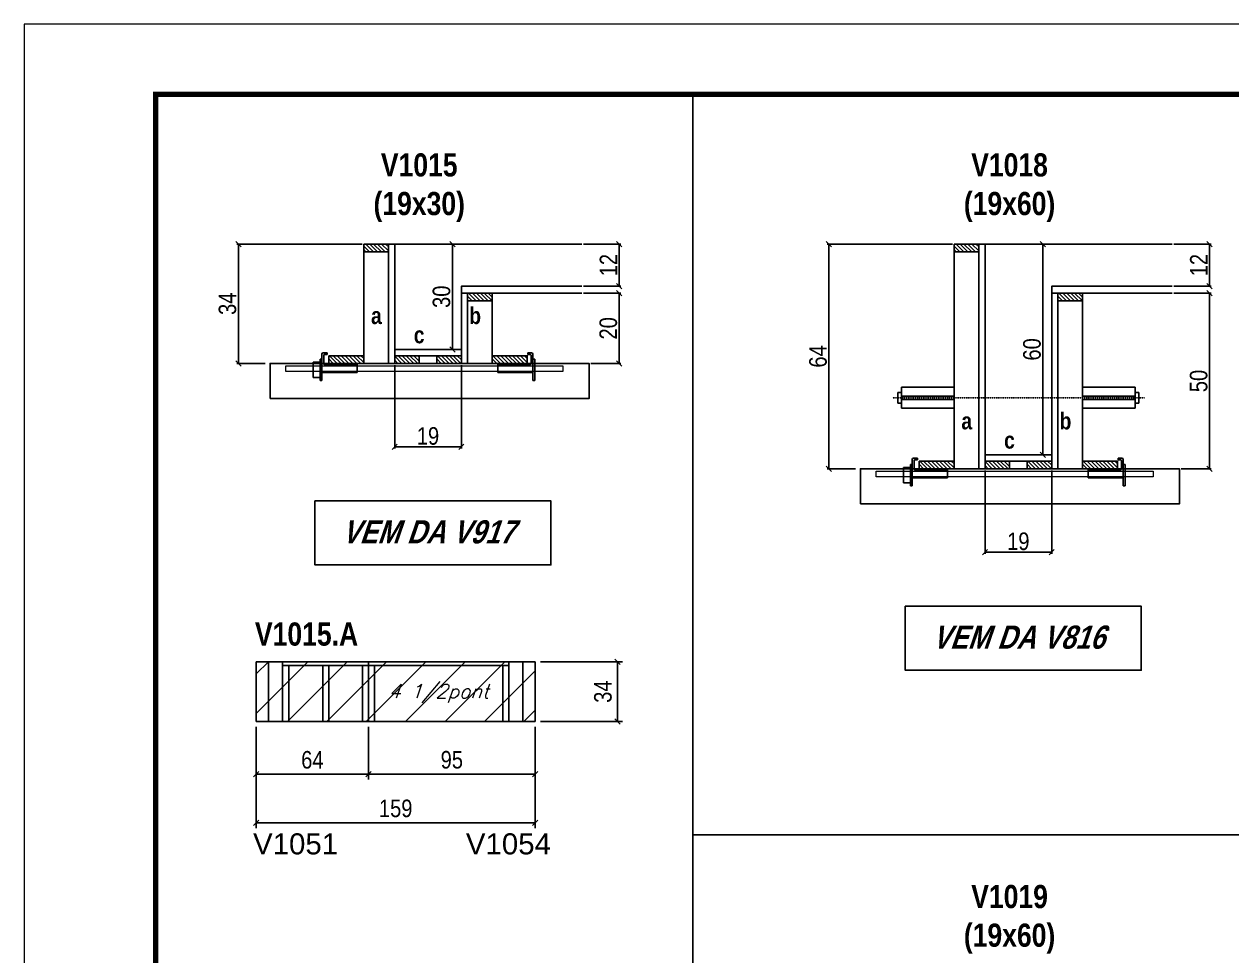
# Model space of a CAD drawing. Extents: x 3309 to 9563, y -2522 to 14608.
# Drawn here: x 4908 to 5596, y 9483 to 10014 of the extents above; entities that cross this region are included whole.
import ezdxf

# ---------------------------------------------------------------- set-up
doc = ezdxf.new("R2010")
doc.units = 0
doc.linetypes.add('DASHED', pattern=[0.75, 0.5, -0.25])
doc.linetypes.add('HIDDEN', pattern=[0.375, 0.25, -0.125])
for name, color, linetype in [('5', 5, 'Continuous'), ('barrote', 251, 'Continuous'), ('COTA', 241, 'Continuous'), ('detalhes', 4, 'Continuous'), ('NOMENCLATURA', 7, 'Continuous'), ('Painéis', 200, 'Continuous'), ('presilha', 1, 'Continuous'), ('SARR_2.2x10', 60, 'Continuous'), ('SARR_2.2x7', 40, 'Continuous'), ('SARR_3.5x7', 81, 'Continuous'), ('TENSOR', 3, 'Continuous'), ('texto', 7, 'Continuous')]:
    doc.layers.add(name, color=color, linetype=linetype)
for name, color, linetype, lineweight in [('CONCRETO', 251, 'Continuous', 25), ('Folhas', 255, 'Continuous', 9), ('Hachura', 251, 'Continuous', 9), ('SARRAFO DE PRESSAO', 251, 'DASHED', 9), ('SCO-___-LAJ', 2, 'Continuous', 0)]:
    doc.layers.add(name, color=color, linetype=linetype, lineweight=lineweight)
doc.styles.add('COTA TECNICA', font='techl___.ttf', dxfattribs={"height": 10})
doc.styles.add('COTA TECNICA 2X', font='techl___.ttf', dxfattribs={"height": 10})
doc.styles.add('Romans', font='romans.shx')
doc.styles.get("Standard").update_dxf_attribs({"font": 'arial.ttf'})
doc.styles.add('TECNICA', font='techb___.ttf', dxfattribs={"height": 10})
doc.dimstyles.new('PAINEL', dxfattribs={"dimtxt": 10, "dimasz": 3, "dimexe": 3, "dimexo": 3, "dimgap": 3, "dimtad": 1, "dimdec": 1, "dimzin": 12, "dimdsep": 46, "dimtxsty": 'COTA TECNICA', "dimblk1": 'OBLIQUE', "dimblk2": 'OBLIQUE', "dimsah": 1, "dimcen": 0.9, "dimclrd": 4, "dimclre": 4, "dimclrt": 240, "dimadec": 1, "dimazin": 3, "dimtfac": 1, "dimtdec": 1, "dimtmove": 0, "dimatfit": 3, "dimfxl": 1, "dimtolj": 1, "dimtzin": 12, "dimarcsym": 0})
doc.dimstyles.new('SECAO', dxfattribs={"dimscale": 0.333333, "dimtxt": 5, "dimasz": 9, "dimexe": 3, "dimexo": 3, "dimgap": 3, "dimtad": 1, "dimdec": 1, "dimlfac": 0.5, "dimzin": 12, "dimdsep": 46, "dimtxsty": 'COTA TECNICA 2X', "dimblk1": 'OBLIQUE', "dimblk2": 'OBLIQUE', "dimsah": 1, "dimcen": 0.9, "dimclrd": 4, "dimclre": 4, "dimclrt": 240, "dimadec": 1, "dimazin": 3, "dimtfac": 1, "dimtdec": 1, "dimtmove": 0, "dimatfit": 3, "dimfxl": 1, "dimtolj": 1, "dimtzin": 12, "dimarcsym": 0})
pattern_1 = [(135, (38354.6072, -113691.8887), (-1.122532015, -1.122532015), [])]
pattern_2 = [(135, (38691.1088, -113751.8887), (-1.122532015, -1.122532015), [])]

# ---------------------------------------------------------------- blocks, each defined once
blk = doc.blocks.new('9999999999')
at = {"layer": 'Folhas'}
blk.add_lwpolyline([(98138.98, 34190.21), (99623.98, 34190.21), (99623.98, 35240.21), (98138.98, 35240.21)], close=True, dxfattribs=at)
at = {"layer": 'Folhas', "color": 30, "const_width": 3}
blk.add_lwpolyline([(98213.98, 34230.21), (99583.98, 34230.21), (99583.98, 35200.21), (98213.98, 35200.21)], close=True, dxfattribs=at)
blk = doc.blocks.new('_Oblique')
at = {"color": 0, "linetype": 'ByBlock', "lineweight": -2}
blk.add_line((-0.5, -0.5), (0.5, 0.5), dxfattribs=at)
blk = doc.blocks.new('*D520')
at = {"layer": 'COTA', "color": 4, "lineweight": -2, "transparency": 16777216}
for p, q in [((5119.07, 9819.28), (5119.07, 9771.81)), ((5157.07, 9819.28), (5157.07, 9771.81)), ((5157.07, 9772.81), (5119.07, 9772.81))]:
    blk.add_line(p, q, dxfattribs=at)
at = {"layer": 'Defpoints', "color": 0, "transparency": 16777216}
for p in [(5119.07, 9820.28), (5157.07, 9820.28), (5119.07, 9772.81)]:
    blk.add_point(p, dxfattribs=at)
at = {"layer": 'COTA', "color": 4, "lineweight": -2, "transparency": 16777216, "xscale": 3, "yscale": 3, "zscale": 3, "rotation": 180}
blk.add_blockref('_Oblique', (5119.07, 9772.81), dxfattribs=at)
at = {"layer": 'COTA', "color": 4, "lineweight": -2, "transparency": 16777216, "xscale": 3, "yscale": 3, "zscale": 3}
blk.add_blockref('_Oblique', (5157.07, 9772.81), dxfattribs=at)
at = {"layer": 'COTA', "color": 240, "transparency": 16777216, "insert": (5138.07, 9778.9), "char_height": 10, "attachment_point": 5, "style": 'COTA TECNICA 2X'}
blk.add_mtext('\\A1;19', dxfattribs=at)
blk = doc.blocks.new('PRESILHA METÁLICA 1')
at = {"layer": 'presilha'}
for p, q in [((12, 21), (8.6, 21)), ((12, 21), (12, 19.5)), ((0, 13), (6, 13)), ((0, 13), (0, 0)), ((6, 15.5), (7.5, 15.5)), ((6, -2.5), (6, 15.5)), ((6, 13), (6, 0)), ((7.5, 10.6), (7.5, 19.9)), ((7.5, 15.5), (7.5, -2.5)), ((9, 11.6), (9, 18.9)), ((12, 19.5), (9.6, 19.5)), ((37.5, 11), (9.6, 11)), ((37.5, 11), (37.5, 4.1)), ((6, 0), (0, 0)), ((37.5, 4.1), (7.5, 4.1)), ((7.5, -2.5), (6, -2.5))]:
    blk.add_line(p, q, dxfattribs=at)
for centre, radius, start, end in [((8.6, 19.9), 1.14, 90, 180), ((9.6, 18.9), 0.57, 90, 180), ((9.6, 11.6), 0.57, 180, 270)]:
    blk.add_arc(centre, radius, start, end, dxfattribs=at)
blk = doc.blocks.new('PRESILHA METÁLICA 2')
at = {"layer": 'presilha'}
for p, q in [((-5.2, 23.5), (-5.2, 22)), ((-5.2, 23.5), (-1.9, 23.5)), ((-5.2, 22), (-2.8, 22)), ((-2.2, 14.1), (-2.2, 21.4)), ((-0.8, 14.6), (-0.8, 22.4)), ((-30.8, 13.5), (-30.8, 6.6)), ((-30.8, 13.5), (-2.8, 13.5)), ((0.8, 18), (-0.8, 18)), ((-0.8, 18), (-0.8, 0)), ((0.8, 0), (0.8, 18)), ((-30.8, 6.6), (-0.8, 6.6)), ((-0.8, 0), (0.8, 0))]:
    blk.add_line(p, q, dxfattribs=at)
for centre, radius, start, end in [((-2.8, 21.4), 0.57, 0, 90), ((-1.9, 22.4), 1.14, 0, 90), ((-2.8, 14.1), 0.57, 270, 0)]:
    blk.add_arc(centre, radius, start, end, dxfattribs=at)
blk = doc.blocks.new('*D521')
at = {"layer": 'COTA', "color": 4, "lineweight": -2, "transparency": 16777216}
for p, q in [((5100.47, 9888.28), (5029.02, 9888.28)), ((5030.02, 9888.28), (5030.02, 9820.28)), ((5045.26, 9820.28), (5029.02, 9820.28))]:
    blk.add_line(p, q, dxfattribs=at)
at = {"layer": 'Defpoints', "color": 0, "transparency": 16777216}
for p in [(5101.47, 9888.28), (5030.02, 9820.28), (5046.26, 9820.28)]:
    blk.add_point(p, dxfattribs=at)
at = {"layer": 'COTA', "color": 4, "lineweight": -2, "transparency": 16777216, "xscale": 3, "yscale": 3, "zscale": 3}
for p, rotation in [((5030.02, 9888.28), 90), ((5030.02, 9820.28), 270)]:
    blk.add_blockref('_Oblique', p, dxfattribs=dict(at, rotation=rotation))
at = {"layer": 'COTA', "color": 240, "transparency": 16777216, "insert": (5023.8, 9854.28), "char_height": 10, "attachment_point": 5, "rotation": 90, "style": 'COTA TECNICA 2X'}
blk.add_mtext('\\A1;34', dxfattribs=at)
blk = doc.blocks.new('*D522')
at = {"layer": 'COTA', "color": 4, "lineweight": -2, "transparency": 16777216}
for p, q in [((5226.77, 9860.28), (5247.99, 9860.28)), ((5246.99, 9860.28), (5246.99, 9820.28)), ((5230.88, 9820.28), (5247.99, 9820.28))]:
    blk.add_line(p, q, dxfattribs=at)
at = {"layer": 'Defpoints', "color": 0, "transparency": 16777216}
for p in [(5225.77, 9860.28), (5229.88, 9820.28), (5246.99, 9820.28)]:
    blk.add_point(p, dxfattribs=at)
at = {"layer": 'COTA', "color": 4, "lineweight": -2, "transparency": 16777216, "xscale": 3, "yscale": 3, "zscale": 3}
for p, rotation in [((5246.99, 9860.28), 90), ((5246.99, 9820.28), 270)]:
    blk.add_blockref('_Oblique', p, dxfattribs=dict(at, rotation=rotation))
at = {"layer": 'COTA', "color": 240, "transparency": 16777216, "insert": (5240.88, 9840.28), "char_height": 10, "attachment_point": 5, "rotation": 90, "style": 'COTA TECNICA 2X'}
blk.add_mtext('\\A1;20', dxfattribs=at)
blk = doc.blocks.new('*D523')
at = {"layer": 'COTA', "color": 4, "lineweight": -2, "transparency": 16777216}
for p, q in [((5156.07, 9888.28), (5151, 9888.28)), ((5152, 9828.28), (5152, 9888.28)), ((5156.07, 9828.28), (5151, 9828.28))]:
    blk.add_line(p, q, dxfattribs=at)
at = {"layer": 'Defpoints', "color": 0, "transparency": 16777216}
for p in [(5152, 9888.28), (5157.07, 9888.28), (5157.07, 9828.28)]:
    blk.add_point(p, dxfattribs=at)
at = {"layer": 'COTA', "color": 4, "lineweight": -2, "transparency": 16777216, "xscale": 3, "yscale": 3, "zscale": 3}
for p, rotation in [((5152, 9888.28), 90), ((5152, 9828.28), 270)]:
    blk.add_blockref('_Oblique', p, dxfattribs=dict(at, rotation=rotation))
at = {"layer": 'COTA', "color": 240, "transparency": 16777216, "insert": (5145.78, 9858.28), "char_height": 10, "attachment_point": 5, "rotation": 90, "style": 'COTA TECNICA 2X'}
blk.add_mtext('\\A1;30', dxfattribs=at)
blk = doc.blocks.new('*D524')
at = {"layer": 'COTA', "color": 4, "lineweight": -2, "transparency": 16777216}
for p, q in [((5226.77, 9888.28), (5247.99, 9888.28)), ((5246.99, 9864.28), (5246.99, 9888.28)), ((5226.77, 9864.28), (5247.99, 9864.28))]:
    blk.add_line(p, q, dxfattribs=at)
at = {"layer": 'Defpoints', "color": 0, "transparency": 16777216}
for p in [(5225.77, 9888.28), (5246.99, 9888.28), (5225.77, 9864.28)]:
    blk.add_point(p, dxfattribs=at)
at = {"layer": 'COTA', "color": 4, "lineweight": -2, "transparency": 16777216, "xscale": 3, "yscale": 3, "zscale": 3}
for p, rotation in [((5246.99, 9888.28), 90), ((5246.99, 9864.28), 270)]:
    blk.add_blockref('_Oblique', p, dxfattribs=dict(at, rotation=rotation))
at = {"layer": 'COTA', "color": 240, "transparency": 16777216, "insert": (5240.93, 9876.28), "char_height": 10, "attachment_point": 5, "rotation": 90, "style": 'COTA TECNICA 2X'}
blk.add_mtext('\\A1;12', dxfattribs=at)
blk = doc.blocks.new('*D525')
at = {"layer": 'COTA', "color": 4, "linetype": 'ByBlock', "lineweight": -2, "transparency": 16777216}
for p, q in [((5104.15, 9613.33), (5104.15, 9583.32)), ((5199.15, 9613.33), (5199.15, 9583.32)), ((5199.15, 9586.32), (5104.15, 9586.32))]:
    blk.add_line(p, q, dxfattribs=at)
at = {"layer": 'Defpoints', "color": 0, "linetype": 'ByBlock', "transparency": 16777216}
for p in [(5104.15, 9616.33), (5199.15, 9616.33), (5104.15, 9586.32)]:
    blk.add_point(p, dxfattribs=at)
at = {"layer": 'COTA', "color": 4, "linetype": 'ByBlock', "lineweight": -2, "transparency": 16777216, "xscale": 3, "yscale": 3, "zscale": 3, "rotation": 180}
blk.add_blockref('_Oblique', (5104.15, 9586.32), dxfattribs=at)
at = {"layer": 'COTA', "color": 4, "linetype": 'ByBlock', "lineweight": -2, "transparency": 16777216, "xscale": 3, "yscale": 3, "zscale": 3}
blk.add_blockref('_Oblique', (5199.15, 9586.32), dxfattribs=at)
at = {"layer": 'COTA', "color": 240, "linetype": 'ByBlock', "transparency": 16777216, "insert": (5151.65, 9594.46), "char_height": 10, "attachment_point": 5, "style": 'COTA TECNICA'}
blk.add_mtext('\\A1;95', dxfattribs=at)
blk = doc.blocks.new('*D526')
at = {"layer": 'COTA', "color": 4, "linetype": 'ByBlock', "lineweight": -2, "transparency": 16777216}
for p, q in [((5040.15, 9613.33), (5040.15, 9583.32)), ((5104.15, 9613.33), (5104.15, 9583.32)), ((5104.15, 9586.32), (5040.15, 9586.32))]:
    blk.add_line(p, q, dxfattribs=at)
at = {"layer": 'Defpoints', "color": 0, "linetype": 'ByBlock', "transparency": 16777216}
for p in [(5040.15, 9616.33), (5104.15, 9616.33), (5040.15, 9586.32)]:
    blk.add_point(p, dxfattribs=at)
at = {"layer": 'COTA', "color": 4, "linetype": 'ByBlock', "lineweight": -2, "transparency": 16777216, "xscale": 3, "yscale": 3, "zscale": 3, "rotation": 180}
blk.add_blockref('_Oblique', (5040.15, 9586.32), dxfattribs=at)
at = {"layer": 'COTA', "color": 4, "linetype": 'ByBlock', "lineweight": -2, "transparency": 16777216, "xscale": 3, "yscale": 3, "zscale": 3}
blk.add_blockref('_Oblique', (5104.15, 9586.32), dxfattribs=at)
at = {"layer": 'COTA', "color": 240, "linetype": 'ByBlock', "transparency": 16777216, "insert": (5072.15, 9594.42), "char_height": 10, "attachment_point": 5, "style": 'COTA TECNICA'}
blk.add_mtext('\\A1;64', dxfattribs=at)
blk = doc.blocks.new('*D543')
at = {"layer": 'COTA', "color": 4, "linetype": 'ByBlock', "lineweight": -2, "transparency": 16777216}
for p, q in [((5040.15, 9613.33), (5040.15, 9555.61)), ((5199.15, 9613.33), (5199.15, 9555.61)), ((5199.15, 9558.61), (5040.15, 9558.61))]:
    blk.add_line(p, q, dxfattribs=at)
at = {"layer": 'Defpoints', "color": 0, "linetype": 'ByBlock', "transparency": 16777216}
for p in [(5040.15, 9616.33), (5199.15, 9616.33), (5040.15, 9558.61)]:
    blk.add_point(p, dxfattribs=at)
at = {"layer": 'COTA', "color": 4, "linetype": 'ByBlock', "lineweight": -2, "transparency": 16777216, "xscale": 3, "yscale": 3, "zscale": 3, "rotation": 180}
blk.add_blockref('_Oblique', (5040.15, 9558.61), dxfattribs=at)
at = {"layer": 'COTA', "color": 4, "linetype": 'ByBlock', "lineweight": -2, "transparency": 16777216, "xscale": 3, "yscale": 3, "zscale": 3}
blk.add_blockref('_Oblique', (5199.15, 9558.61), dxfattribs=at)
at = {"layer": 'COTA', "color": 240, "linetype": 'ByBlock', "transparency": 16777216, "insert": (5119.65, 9566.75), "char_height": 10, "attachment_point": 5, "style": 'COTA TECNICA'}
blk.add_mtext('\\A1;159', dxfattribs=at)
blk = doc.blocks.new('*D544')
at = {"layer": 'COTA', "color": 4, "lineweight": -2, "transparency": 16777216}
for p, q in [((5202.15, 9650.33), (5249.03, 9650.33)), ((5246.03, 9650.33), (5246.03, 9616.33)), ((5202.15, 9616.33), (5249.03, 9616.33))]:
    blk.add_line(p, q, dxfattribs=at)
at = {"layer": 'Defpoints', "color": 0, "transparency": 16777216}
for p in [(5199.15, 9650.33), (5199.15, 9616.33), (5246.03, 9616.33)]:
    blk.add_point(p, dxfattribs=at)
at = {"layer": 'COTA', "color": 4, "lineweight": -2, "transparency": 16777216, "xscale": 3, "yscale": 3, "zscale": 3}
for p, rotation in [((5246.03, 9650.33), 90), ((5246.03, 9616.33), 270)]:
    blk.add_blockref('_Oblique', p, dxfattribs=dict(at, rotation=rotation))
at = {"layer": 'COTA', "color": 240, "transparency": 16777216, "insert": (5237.81, 9633.33), "char_height": 10, "attachment_point": 5, "rotation": 90, "style": 'COTA TECNICA'}
blk.add_mtext('\\A1;34', dxfattribs=at)
blk = doc.blocks.new('*D538')
at = {"layer": 'COTA', "color": 4, "lineweight": -2, "transparency": 16777216}
for p, q in [((5455.57, 9759.28), (5455.57, 9711.81)), ((5493.57, 9759.28), (5493.57, 9711.81)), ((5493.57, 9712.81), (5455.57, 9712.81))]:
    blk.add_line(p, q, dxfattribs=at)
at = {"layer": 'Defpoints', "color": 0, "transparency": 16777216}
for p in [(5455.57, 9760.28), (5493.57, 9760.28), (5455.57, 9712.81)]:
    blk.add_point(p, dxfattribs=at)
at = {"layer": 'COTA', "color": 4, "lineweight": -2, "transparency": 16777216, "xscale": 3, "yscale": 3, "zscale": 3, "rotation": 180}
blk.add_blockref('_Oblique', (5455.57, 9712.81), dxfattribs=at)
at = {"layer": 'COTA', "color": 4, "lineweight": -2, "transparency": 16777216, "xscale": 3, "yscale": 3, "zscale": 3}
blk.add_blockref('_Oblique', (5493.57, 9712.81), dxfattribs=at)
at = {"layer": 'COTA', "color": 240, "transparency": 16777216, "insert": (5474.57, 9718.9), "char_height": 10, "attachment_point": 5, "style": 'COTA TECNICA 2X'}
blk.add_mtext('\\A1;19', dxfattribs=at)
blk = doc.blocks.new('*D539')
at = {"layer": 'COTA', "color": 4, "lineweight": -2, "transparency": 16777216}
for p, q in [((5436.97, 9888.28), (5365.52, 9888.28)), ((5366.52, 9888.28), (5366.52, 9760.28)), ((5381.76, 9760.28), (5365.52, 9760.28))]:
    blk.add_line(p, q, dxfattribs=at)
at = {"layer": 'Defpoints', "color": 0, "transparency": 16777216}
for p in [(5437.97, 9888.28), (5366.52, 9760.28), (5382.76, 9760.28)]:
    blk.add_point(p, dxfattribs=at)
at = {"layer": 'COTA', "color": 4, "lineweight": -2, "transparency": 16777216, "xscale": 3, "yscale": 3, "zscale": 3}
for p, rotation in [((5366.52, 9888.28), 90), ((5366.52, 9760.28), 270)]:
    blk.add_blockref('_Oblique', p, dxfattribs=dict(at, rotation=rotation))
at = {"layer": 'COTA', "color": 240, "transparency": 16777216, "insert": (5360.42, 9824.28), "char_height": 10, "attachment_point": 5, "rotation": 90, "style": 'COTA TECNICA 2X'}
blk.add_mtext('\\A1;64', dxfattribs=at)
blk = doc.blocks.new('*D540')
at = {"layer": 'COTA', "color": 4, "lineweight": -2, "transparency": 16777216}
for p, q in [((5563.27, 9860.28), (5584.49, 9860.28)), ((5583.49, 9860.28), (5583.49, 9760.28)), ((5567.38, 9760.28), (5584.49, 9760.28))]:
    blk.add_line(p, q, dxfattribs=at)
at = {"layer": 'Defpoints', "color": 0, "transparency": 16777216}
for p in [(5562.27, 9860.28), (5566.38, 9760.28), (5583.49, 9760.28)]:
    blk.add_point(p, dxfattribs=at)
at = {"layer": 'COTA', "color": 4, "lineweight": -2, "transparency": 16777216, "xscale": 3, "yscale": 3, "zscale": 3}
for p, rotation in [((5583.49, 9860.28), 90), ((5583.49, 9760.28), 270)]:
    blk.add_blockref('_Oblique', p, dxfattribs=dict(at, rotation=rotation))
at = {"layer": 'COTA', "color": 240, "transparency": 16777216, "insert": (5577.38, 9810.28), "char_height": 10, "attachment_point": 5, "rotation": 90, "style": 'COTA TECNICA 2X'}
blk.add_mtext('\\A1;50', dxfattribs=at)
blk = doc.blocks.new('*D541')
at = {"layer": 'COTA', "color": 4, "lineweight": -2, "transparency": 16777216}
for p, q in [((5492.57, 9888.28), (5487.5, 9888.28)), ((5488.5, 9768.28), (5488.5, 9888.28)), ((5492.57, 9768.28), (5487.5, 9768.28))]:
    blk.add_line(p, q, dxfattribs=at)
at = {"layer": 'Defpoints', "color": 0, "transparency": 16777216}
for p in [(5488.5, 9888.28), (5493.57, 9888.28), (5493.57, 9768.28)]:
    blk.add_point(p, dxfattribs=at)
at = {"layer": 'COTA', "color": 4, "lineweight": -2, "transparency": 16777216, "xscale": 3, "yscale": 3, "zscale": 3}
for p, rotation in [((5488.5, 9888.28), 90), ((5488.5, 9768.28), 270)]:
    blk.add_blockref('_Oblique', p, dxfattribs=dict(at, rotation=rotation))
at = {"layer": 'COTA', "color": 240, "transparency": 16777216, "insert": (5482.39, 9828.28), "char_height": 10, "attachment_point": 5, "rotation": 90, "style": 'COTA TECNICA 2X'}
blk.add_mtext('\\A1;60', dxfattribs=at)
blk = doc.blocks.new('*D542')
at = {"layer": 'COTA', "color": 4, "lineweight": -2, "transparency": 16777216}
for p, q in [((5563.27, 9888.28), (5584.49, 9888.28)), ((5583.49, 9864.28), (5583.49, 9888.28)), ((5563.27, 9864.28), (5584.49, 9864.28))]:
    blk.add_line(p, q, dxfattribs=at)
at = {"layer": 'Defpoints', "color": 0, "transparency": 16777216}
for p in [(5562.27, 9888.28), (5583.49, 9888.28), (5562.27, 9864.28)]:
    blk.add_point(p, dxfattribs=at)
at = {"layer": 'COTA', "color": 4, "lineweight": -2, "transparency": 16777216, "xscale": 3, "yscale": 3, "zscale": 3}
for p, rotation in [((5583.49, 9888.28), 90), ((5583.49, 9864.28), 270)]:
    blk.add_blockref('_Oblique', p, dxfattribs=dict(at, rotation=rotation))
at = {"layer": 'COTA', "color": 240, "transparency": 16777216, "insert": (5577.43, 9876.28), "char_height": 10, "attachment_point": 5, "rotation": 90, "style": 'COTA TECNICA 2X'}
blk.add_mtext('\\A1;12', dxfattribs=at)

msp = doc.modelspace()

# ---------------------------------------------------------------- hatches: boundary and pattern name
at = {"layer": 'Hachura'}
h = msp.add_hatch(dxfattribs=at)
h.set_pattern_fill('ANSI31', color=256, scale=5)
h.set_pattern_definition([(45, (-3170, -1148.575), (-11.22532, 11.22532), [])])
h.paths.add_polyline_path([(5104.15, 9650.33), (5040.15, 9650.33), (5040.15, 9616.33), (5104.15, 9616.33)])
h.paths.add_polyline_path([(5199.15, 9650.33), (5104.15, 9650.33), (5104.15, 9616.33), (5199.15, 9616.33)])
h.paths.add_polyline_path([(5199.15, 9445.03), (5104.15, 9445.03), (5104.15, 9425.03), (5199.15, 9425.03)])
h.paths.add_polyline_path([(5104.15, 9445.03), (5040.15, 9445.03), (5040.15, 9425.03), (5104.15, 9425.03)])
at = {"layer": 'SARR_2.2x10'}
h = msp.add_hatch(dxfattribs=at)
h.set_pattern_fill('ANSI31', color=256, scale=0.5, angle=90)
h.set_pattern_definition([(135, (38275.0072, -113691.8887), (-1.122532015, -1.122532015), [])])
h.paths.add_polyline_path([(5081.47, 9824.68), (5081.47, 9820.28), (5101.47, 9820.28), (5101.47, 9824.68)])
h = msp.add_hatch(dxfattribs=at)
h.set_pattern_fill('ANSI31', color=256, scale=0.5, angle=90)
h.set_pattern_definition([(135, (38368.2072, -113691.8887), (-1.122532015, -1.122532015), [])])
h.paths.add_polyline_path([(5174.67, 9824.68), (5174.67, 9820.28), (5194.67, 9820.28), (5194.67, 9824.68)])
h = msp.add_hatch(dxfattribs=at)
h.set_pattern_fill('ANSI31', color=256, scale=0.5, angle=90)
h.set_pattern_definition([(135, (38611.5088, -113751.8887), (-1.122532015, -1.122532015), [])])
h.paths.add_polyline_path([(5417.97, 9764.68), (5417.97, 9760.28), (5437.97, 9760.28), (5437.97, 9764.68)])
h = msp.add_hatch(dxfattribs=at)
h.set_pattern_fill('ANSI31', color=256, scale=0.5, angle=90)
h.set_pattern_definition([(135, (38704.7088, -113751.8887), (-1.122532015, -1.122532015), [])])
h.paths.add_polyline_path([(5511.17, 9764.68), (5511.17, 9760.28), (5531.17, 9760.28), (5531.17, 9764.68)])
at = {"layer": 'SARR_2.2x7'}
h = msp.add_hatch(dxfattribs=at)
h.set_pattern_fill('ANSI31', color=256, scale=0.5, angle=90)
h.set_pattern_definition([(135, (38289.0072, -113628.2887), (-1.122532015, -1.122532015), [])])
h.paths.add_polyline_path([(5115.47, 9888.28), (5115.47, 9883.88), (5101.47, 9883.88), (5101.47, 9888.28)])
h = msp.add_hatch(dxfattribs=at)
h.set_pattern_fill('ANSI31', color=256, scale=0.5, angle=90)
h.set_pattern_definition([(135, (38625.5088, -113628.2887), (-1.122532015, -1.122532015), [])])
h.paths.add_polyline_path([(5451.97, 9888.28), (5451.97, 9883.88), (5437.97, 9883.88), (5437.97, 9888.28)])
h = msp.add_hatch(dxfattribs=at)
h.set_pattern_fill('ANSI31', color=256, scale=0.5, angle=90)
h.set_pattern_definition([(135, (38269.0072, -113656.2887), (-1.122532015, -1.122532015), [])])
h.paths.add_polyline_path([(5160.67, 9860.28), (5160.67, 9855.88), (5174.67, 9855.88), (5174.67, 9860.28)])
h = msp.add_hatch(dxfattribs=at)
h.set_pattern_fill('ANSI31', color=256, scale=0.5, angle=90)
h.set_pattern_definition([(135, (38605.5088, -113656.2887), (-1.122532015, -1.122532015), [])])
h.paths.add_polyline_path([(5497.17, 9860.28), (5497.17, 9855.88), (5511.17, 9855.88), (5511.17, 9860.28)])
h = msp.add_hatch(dxfattribs=at)
h.set_pattern_fill('ANSI31', color=256, scale=0.5, angle=90)
h.set_pattern_definition(pattern_1)
h.paths.add_polyline_path([(5133.07, 9820.28), (5133.07, 9824.68), (5119.07, 9824.68), (5119.07, 9820.28)])
h = msp.add_hatch(dxfattribs=at)
h.set_pattern_fill('ANSI31', color=256, scale=0.5, angle=90)
h.set_pattern_definition(pattern_1)
h.paths.add_polyline_path([(5143.07, 9824.68), (5143.07, 9820.28), (5157.07, 9820.28), (5157.07, 9824.68)])
h = msp.add_hatch(dxfattribs=at)
h.set_pattern_fill('ANSI31', color=256, scale=0.5, angle=90)
h.set_pattern_definition(pattern_2)
h.paths.add_polyline_path([(5469.57, 9760.28), (5469.57, 9764.68), (5455.57, 9764.68), (5455.57, 9760.28)])
h = msp.add_hatch(dxfattribs=at)
h.set_pattern_fill('ANSI31', color=256, scale=0.5, angle=90)
h.set_pattern_definition(pattern_2)
h.paths.add_polyline_path([(5479.57, 9764.68), (5479.57, 9760.28), (5493.57, 9760.28), (5493.57, 9764.68)])

# ---------------------------------------------------------------- linework, layer by layer
at = {"ltscale": 3}
for p, q in [((5405.97, 9803.73), (5405.97, 9797.73)), ((5407.97, 9803.73), (5405.97, 9803.73)), ((5407.97, 9806.73), (5407.97, 9794.73)), ((5407.97, 9806.73), (5437.97, 9806.73)), ((5541.17, 9806.73), (5511.17, 9806.73)), ((5541.17, 9806.73), (5541.17, 9794.73)), ((5543.17, 9803.73), (5541.17, 9803.73)), ((5543.17, 9803.73), (5543.17, 9797.73)), ((5407.97, 9797.73), (5405.97, 9797.73)), ((5437.97, 9801.73), (5407.97, 9801.73)), ((5437.97, 9799.73), (5407.97, 9799.73)), ((5511.17, 9801.73), (5541.17, 9801.73)), ((5511.17, 9799.73), (5541.17, 9799.73)), ((5541.17, 9797.73), (5543.17, 9797.73)), ((5407.97, 9794.73), (5437.97, 9794.73)), ((5541.17, 9794.73), (5511.17, 9794.73))]:
    msp.add_line(p, q, dxfattribs=at)
at = {"layer": 'barrote', "elevation": 0}
msp.add_lwpolyline([(5048.01, 9800.28), (5229.93, 9800.28), (5229.93, 9820.28), (5048.01, 9820.28)], close=True, dxfattribs=at)
at = {"layer": 'barrote'}
msp.add_lwpolyline([(5384.51, 9740.28), (5566.43, 9740.28), (5566.43, 9760.28), (5384.51, 9760.28)], close=True, dxfattribs=at)
at = {"layer": 'CONCRETO', "linetype": 'Continuous'}
for p, q in [((5225.77, 9888.28), (5119.07, 9888.28)), ((5562.27, 9888.28), (5455.57, 9888.28))]:
    msp.add_line(p, q, dxfattribs=at)
at = {"layer": 'COTA'}
for p, q in [((5288.98, 9973.56), (5288.98, 9202.8)), ((5288.98, 9551.77), (6352.87, 9551.77))]:
    msp.add_line(p, q, dxfattribs=at)
at = {"layer": 'detalhes', "color": 250}
for p, q in [((5048.01, 9800.28), (5048.01, 9820.28)), ((5384.51, 9740.28), (5384.51, 9760.28))]:
    msp.add_line(p, q, dxfattribs=at)
at = {"layer": 'NOMENCLATURA', "elevation": 0}
for points in [[(5073.63, 9741.92), (5208.17, 9741.92), (5208.17, 9705.46), (5073.63, 9705.46)], [(5410.13, 9681.92), (5544.67, 9681.92), (5544.67, 9645.46), (5410.13, 9645.46)]]:
    msp.add_lwpolyline(points, close=True, dxfattribs=at)
at = {"layer": 'Painéis', "linetype": 'ByBlock'}
for p, q in [((5199.15, 9650.33), (5040.15, 9650.33)), ((5040.15, 9616.33), (5040.15, 9650.33)), ((5104.15, 9616.33), (5104.15, 9650.33)), ((5199.15, 9616.33), (5199.15, 9650.33)), ((5199.15, 9616.33), (5040.15, 9616.33))]:
    msp.add_line(p, q, dxfattribs=at)
at = {"layer": 'Painéis', "linetype": 'Continuous', "elevation": 0}
for points in [[(5115.47, 9820.28), (5115.47, 9888.28), (5119.07, 9888.28), (5119.07, 9820.28)], [(5160.67, 9820.28), (5160.67, 9860.28), (5157.07, 9860.28), (5157.07, 9820.28)], [(5157.07, 9828.28), (5119.07, 9828.28), (5119.07, 9824.68), (5157.07, 9824.68)]]:
    msp.add_lwpolyline(points, close=True, dxfattribs=at)
at = {"layer": 'Painéis', "linetype": 'Continuous'}
for points in [[(5451.97, 9760.28), (5451.97, 9888.28), (5455.57, 9888.28), (5455.57, 9760.28)], [(5497.17, 9760.28), (5497.17, 9860.28), (5493.57, 9860.28), (5493.57, 9760.28)], [(5493.57, 9768.28), (5455.57, 9768.28), (5455.57, 9764.68), (5493.57, 9764.68)]]:
    msp.add_lwpolyline(points, close=True, dxfattribs=at)
msp.add_lwpolyline([(5225.77, 9860.28), (5157.07, 9860.28), (5157.07, 9864.28), (5225.77, 9864.28)], dxfattribs=at)
at = {"layer": 'Painéis', "linetype": 'Continuous', "elevation": 0}
msp.add_lwpolyline([(5562.27, 9860.28), (5493.57, 9860.28), (5493.57, 9864.28), (5562.27, 9864.28)], dxfattribs=at)
at = {"layer": 'SARR_2.2x10', "elevation": 0}
for points in [[(5081.47, 9824.68), (5101.47, 9824.68), (5101.47, 9820.28), (5081.47, 9820.28)], [(5174.67, 9824.68), (5194.67, 9824.68), (5194.67, 9820.28), (5174.67, 9820.28)]]:
    msp.add_lwpolyline(points, close=True, dxfattribs=at)
at = {"layer": 'SARR_2.2x10'}
for points in [[(5417.97, 9764.68), (5437.97, 9764.68), (5437.97, 9760.28), (5417.97, 9760.28)], [(5511.17, 9764.68), (5531.17, 9764.68), (5531.17, 9760.28), (5511.17, 9760.28)]]:
    msp.add_lwpolyline(points, close=True, dxfattribs=at)
at = {"layer": 'SARR_2.2x7', "linetype": 'Continuous'}
for p, q in [((5047.15, 9616.33), (5047.15, 9650.33)), ((5104.15, 9648.13), (5055.15, 9648.13)), ((5184.15, 9648.13), (5104.15, 9648.13)), ((5192.15, 9616.33), (5192.15, 9650.33))]:
    msp.add_line(p, q, dxfattribs=at)
at = {"layer": 'SARR_2.2x7'}
for points in [[(5101.47, 9888.28), (5115.47, 9888.28), (5115.47, 9883.88), (5101.47, 9883.88)], [(5174.67, 9860.28), (5160.67, 9860.28), (5160.67, 9855.88), (5174.67, 9855.88)], [(5455.57, 9764.68), (5469.57, 9764.68), (5469.57, 9760.28), (5455.57, 9760.28)], [(5493.57, 9764.68), (5479.57, 9764.68), (5479.57, 9760.28), (5493.57, 9760.28)]]:
    msp.add_lwpolyline(points, close=True, dxfattribs=at)
at = {"layer": 'SARR_2.2x7', "elevation": 0}
for points in [[(5437.97, 9888.28), (5451.97, 9888.28), (5451.97, 9883.88), (5437.97, 9883.88)], [(5511.17, 9860.28), (5497.17, 9860.28), (5497.17, 9855.88), (5511.17, 9855.88)], [(5119.07, 9824.68), (5133.07, 9824.68), (5133.07, 9820.28), (5119.07, 9820.28)], [(5157.07, 9824.68), (5143.07, 9824.68), (5143.07, 9820.28), (5157.07, 9820.28)]]:
    msp.add_lwpolyline(points, close=True, dxfattribs=at)
at = {"layer": 'SARR_3.5x7'}
for p, q in [((5055.15, 9650.33), (5055.15, 9616.33)), ((5058.65, 9648.13), (5058.65, 9616.33)), ((5078.08, 9648.13), (5078.08, 9616.33)), ((5081.58, 9648.13), (5081.58, 9616.33)), ((5100.65, 9648.13), (5100.65, 9616.33)), ((5107.65, 9648.13), (5107.65, 9616.33)), ((5180.65, 9648.13), (5180.65, 9616.33)), ((5184.15, 9650.33), (5184.15, 9616.33))]:
    msp.add_line(p, q, dxfattribs=at)
at = {"layer": 'SARR_3.5x7', "elevation": 0}
for points in [[(5115.47, 9883.88), (5101.47, 9883.88), (5101.47, 9820.28), (5115.47, 9820.28)], [(5160.67, 9855.88), (5174.67, 9855.88), (5174.67, 9820.28), (5160.67, 9820.28)]]:
    msp.add_lwpolyline(points, close=True, dxfattribs=at)
at = {"layer": 'SARR_3.5x7'}
for points in [[(5451.97, 9883.88), (5437.97, 9883.88), (5437.97, 9760.28), (5451.97, 9760.28)], [(5497.17, 9855.88), (5511.17, 9855.88), (5511.17, 9760.28), (5497.17, 9760.28)]]:
    msp.add_lwpolyline(points, close=True, dxfattribs=at)
at = {"layer": 'SCO-___-LAJ', "color": 1, "elevation": 0}
msp.add_lwpolyline([(5057.02, 9818.95), (5214.85, 9818.95), (5214.85, 9815.75), (5057.02, 9815.75)], close=True, dxfattribs=at)
at = {"layer": 'SCO-___-LAJ', "color": 1}
msp.add_lwpolyline([(5393.52, 9758.95), (5551.35, 9758.95), (5551.35, 9755.75), (5393.52, 9755.75)], close=True, dxfattribs=at)
at = {"layer": 'TENSOR', "linetype": 'HIDDEN', "ltscale": 0.5}
msp.add_line((5402.97, 9800.73), (5546.47, 9800.73), dxfattribs=at)

# ---------------------------------------------------------------- block references
at = {"layer": 'presilha', "xscale": 0.6666666666666666, "yscale": 0.6666666666666666, "zscale": 0.6666666666666666}
for name, p in [('PRESILHA METÁLICA 1', (5072.6, 9812.31)), ('PRESILHA METÁLICA 2', (5198.35, 9810.65)), ('PRESILHA METÁLICA 1', (5409.1, 9752.31)), ('PRESILHA METÁLICA 2', (5534.85, 9750.65))]:
    msp.add_blockref(name, p, dxfattribs=at)
at = {"layer": 'SARRAFO DE PRESSAO', "color": 6, "linetype": 'ByBlock'}
msp.add_blockref('9999999999', (-93231.11, -25226.65), dxfattribs=at)

# ---------------------------------------------------------------- texts
at = {"layer": '5', "linetype": 'Continuous'}
for s, p in [('V1051', (5038.35, 9540.6)), ('V1054', (5159.66, 9540.6))]:
    msp.add_text(s, height=12, rotation=0.00004, dxfattribs=at).set_placement(p)
at = {"layer": 'detalhes', "style": 'TECNICA'}
for s, p in [('b', (5161.57, 9842.71)), ('a', (5105.59, 9842.72)), ('c', (5129.96, 9831.75)), ('a', (5442.1, 9782.72)), ('b', (5498.07, 9782.71)), ('c', (5466.46, 9771.75))]:
    msp.add_text(s, height=9.6, dxfattribs=at).set_placement(p)
at = {"layer": 'NOMENCLATURA', "style": 'TECNICA'}
msp.add_text('V1015.A', height=13.2, dxfattribs=at).set_placement((5039.43, 9659.52))
at = {"layer": 'NOMENCLATURA', "char_height": 13.2, "attachment_point": 2, "style": 'TECNICA'}
for s, insert in [('V1015\\P(19x30)', (5133.07, 9939.98)), ('V1018\\P(19x60)', (5469.57, 9939.98)), ('V1019\\P(19x60)', (5469.57, 9523.18))]:
    msp.add_mtext_dynamic_manual_height_columns(s, width=300.2766, gutter_width=1, heights=[0], dxfattribs=dict(at, insert=insert))
at = {"layer": 'NOMENCLATURA', "char_height": 13.2, "width": 300.2766, "attachment_point": 2, "style": 'TECNICA'}
for s, insert in [('{\\Q19;VEM DA V917}', (5138.07, 9730.96)), ('{\\Q19;VEM DA V816}', (5474.57, 9670.96))]:
    msp.add_mtext(s, dxfattribs=dict(at, insert=insert))
at = {"layer": 'texto', "color": 2, "insert": (5144.15, 9632.23), "char_height": 8, "attachment_point": 5, "style": 'Romans'}
msp.add_mtext('{\\Q19;\\C256;4 1/2pont}', dxfattribs=at)

# ---------------------------------------------------------------- dimensions: what is measured, and where the dimension line sits
at = {"layer": 'COTA'}
for base, p1, p2, dimstyle, picture, middle in [((5030.02, 9820.28), (5101.47, 9888.28), (5046.26, 9820.28), 'SECAO', '*D521', (5023.8, 9854.28)), ((5152, 9888.28), (5157.07, 9828.28), (5157.07, 9888.28), 'SECAO', '*D523', (5145.78, 9858.28)), ((5246.99, 9888.28), (5225.77, 9864.28), (5225.77, 9888.28), 'SECAO', '*D524', (5240.93, 9876.28)), ((5366.52, 9760.28, 0), (5437.97, 9888.28), (5382.76, 9760.28, 0), 'SECAO', '*D539', (5360.42, 9824.28, 0)), ((5488.5, 9888.28), (5493.57, 9768.28), (5493.57, 9888.28), 'SECAO', '*D541', (5482.39, 9828.28)), ((5583.49, 9888.28), (5562.27, 9864.28), (5562.27, 9888.28), 'SECAO', '*D542', (5577.43, 9876.28)), ((5246.99, 9820.28), (5225.77, 9860.28), (5229.88, 9820.28), 'SECAO', '*D522', (5240.88, 9840.28)), ((5583.49, 9760.28, 0), (5562.27, 9860.28), (5566.38, 9760.28, 0), 'SECAO', '*D540', (5577.38, 9810.28, 0)), ((5246.03, 9616.33), (5199.15, 9650.33), (5199.15, 9616.33), 'PAINEL', '*D544', (5237.81, 9633.33))]:
    dim = msp.add_linear_dim(base=base, p1=p1, p2=p2, angle=90, dimstyle=dimstyle, dxfattribs=at)
    dim.commit()
    dim.dimension.update_dxf_attribs({"geometry": picture, "text_midpoint": middle})
for base, p1, p2, picture, middle in [((5119.07, 9772.81), (5157.07, 9820.28), (5119.07, 9820.28), '*D520', (5138.07, 9772.81)), ((5455.57, 9712.81), (5493.57, 9760.28), (5455.57, 9760.28), '*D538', (5474.57, 9712.81))]:
    dim = msp.add_linear_dim(base=base, p1=p1, p2=p2, angle=180, dimstyle='SECAO', dxfattribs=at)
    dim.commit()
    dim.dimension.update_dxf_attribs({"geometry": picture, "text_midpoint": middle, "dimtype": 160})
at = {"layer": 'COTA', "linetype": 'ByBlock'}
dim = msp.add_linear_dim(base=(5040.15, 9586.32), p1=(5104.15, 9616.33), p2=(5040.15, 9616.33), angle=180, dimstyle='PAINEL', override={"dimtmove": 1}, dxfattribs=at)
dim.commit()
dim.dimension.update_dxf_attribs({"geometry": '*D526', "text_midpoint": (5072.15, 9594.42)})
for base, p2, picture, middle in [((5040.15, 9558.61), (5040.15, 9616.33), '*D543', (5119.65, 9566.75)), ((5104.15, 9586.32), (5104.15, 9616.33), '*D525', (5151.65, 9594.46))]:
    dim = msp.add_linear_dim(base=base, p1=(5199.15, 9616.33), p2=p2, angle=180, dimstyle='PAINEL', dxfattribs=at)
    dim.commit()
    dim.dimension.update_dxf_attribs({"geometry": picture, "text_midpoint": middle})

doc.saveas('drawing.dxf')
